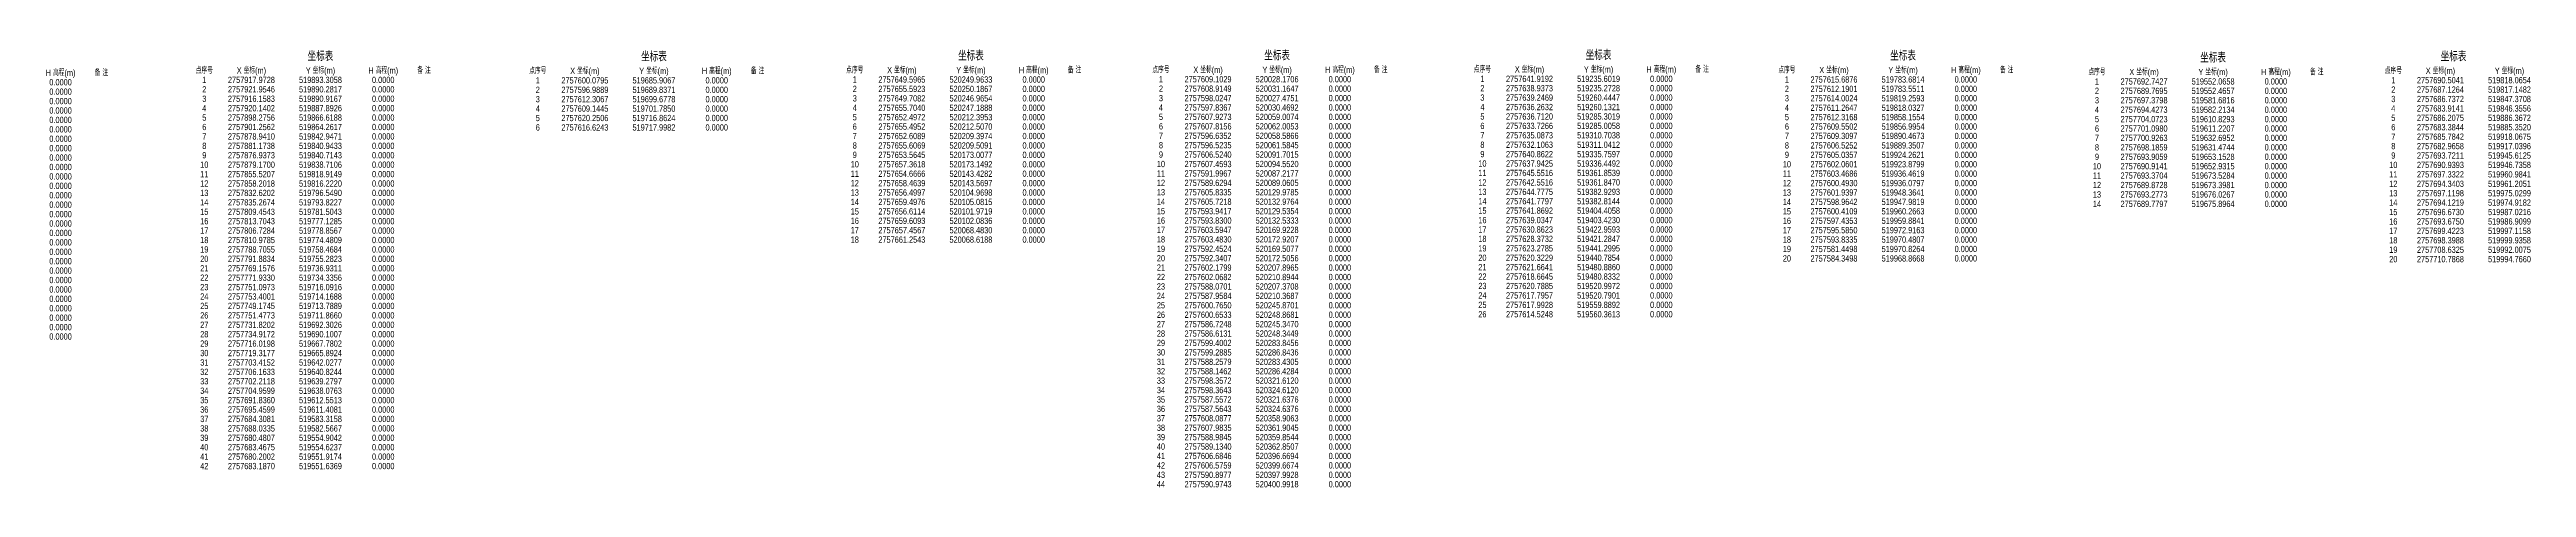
# Model space of a CAD drawing. Extents: x 0 to 558779, y 0 to 2762081.
# Drawn here: x 523136 to 524122, y 2757051 to 2757226 of the extents above; entities that cross this region are included whole.
import ezdxf
from ezdxf.enums import TextEntityAlignment as Align

# ---------------------------------------------------------------- set-up
doc = ezdxf.new("R2010")
doc.units = 0
doc.header["$LTSCALE"] = 20
doc.layers.add('坐标标注', color=6, linetype='Continuous', plot=False)
doc.styles.get("Standard").update_dxf_attribs({"font": 'fsdb_e.shx', "width": 0.7, "bigfont": 'hzdx.shx'})

msp = doc.modelspace()

# ---------------------------------------------------------------- texts
at = {"layer": '坐标标注', "color": 6, "width": 0.7}
for p in [(523243.844, 2757222.797), (523376.642, 2757222.623), (523502.864, 2757222.95), (523624.786, 2757223.06), (523752.791, 2757223.241), (523874.048, 2757222.976), (523997.514, 2757222.194), (524093.262, 2757222.69)]:
    msp.add_text('坐标表', height=3.75, dxfattribs=at).set_placement(p, align=Align.MIDDLE_CENTER)
at = {"layer": '坐标标注', "color": 1, "width": 0.7}
for s, p in [('H 高程(m)', (523140.355, 2757216.243)), ('备 注', (523156.605, 2757216.243)), ('点序号', (523197.594, 2757217.172)), ('X 坐标(m)', (523216.344, 2757217.172)), ('Y 坐标(m)', (523243.844, 2757217.172)), ('H 高程(m)', (523268.844, 2757217.172)), ('备 注', (523285.094, 2757217.172)), ('点序号', (523330.392, 2757216.998)), ('X 坐标(m)', (523349.142, 2757216.998)), ('Y 坐标(m)', (523376.642, 2757216.998)), ('H 高程(m)', (523401.642, 2757216.998)), ('备 注', (523417.892, 2757216.998)), ('点序号', (523456.614, 2757217.325)), ('X 坐标(m)', (523475.364, 2757217.325)), ('Y 坐标(m)', (523502.864, 2757217.325)), ('H 高程(m)', (523527.864, 2757217.325)), ('备 注', (523544.114, 2757217.325)), ('点序号', (523578.536, 2757217.435)), ('X 坐标(m)', (523597.286, 2757217.435)), ('Y 坐标(m)', (523624.786, 2757217.435)), ('H 高程(m)', (523649.786, 2757217.435)), ('备 注', (523666.036, 2757217.435)), ('点序号', (523706.541, 2757217.616)), ('X 坐标(m)', (523725.291, 2757217.616)), ('Y 坐标(m)', (523752.791, 2757217.616)), ('H 高程(m)', (523777.791, 2757217.616)), ('备 注', (523794.041, 2757217.616)), ('点序号', (523827.798, 2757217.351)), ('X 坐标(m)', (523846.548, 2757217.351)), ('Y 坐标(m)', (523874.048, 2757217.351)), ('H 高程(m)', (523899.048, 2757217.351)), ('备 注', (523915.298, 2757217.351)), ('点序号', (523951.264, 2757216.569)), ('X 坐标(m)', (523970.014, 2757216.569)), ('Y 坐标(m)', (523997.514, 2757216.569)), ('H 高程(m)', (524022.514, 2757216.569)), ('备 注', (524038.764, 2757216.569)), ('点序号', (524069.278, 2757217.065)), ('X 坐标(m)', (524088.028, 2757217.065)), ('Y 坐标(m)', (524115.528, 2757217.065))]:
    msp.add_text(s, height=2.5, dxfattribs=at).set_placement(p, align=Align.MIDDLE_CENTER)
at = {"layer": '坐标标注', "color": 2, "width": 0.7}
for s, p in [('0.0000', (523140.355, 2757212.493)), ('1', (523197.594, 2757213.422)), ('2757917.9728', (523216.344, 2757213.422)), ('519893.3058', (523243.844, 2757213.422)), ('0.0000', (523268.844, 2757213.422)), ('1', (523330.392, 2757213.248)), ('2757600.0795', (523349.142, 2757213.248)), ('519685.9067', (523376.642, 2757213.248)), ('0.0000', (523401.642, 2757213.248)), ('1', (523456.614, 2757213.575)), ('2757649.5965', (523475.364, 2757213.575)), ('520249.9633', (523502.864, 2757213.575)), ('0.0000', (523527.864, 2757213.575)), ('1', (523578.536, 2757213.685)), ('2757609.1029', (523597.286, 2757213.685)), ('520028.1706', (523624.786, 2757213.685)), ('0.0000', (523649.786, 2757213.685)), ('1', (523706.541, 2757213.866)), ('2757641.9192', (523725.291, 2757213.866)), ('519235.6019', (523752.791, 2757213.866)), ('0.0000', (523777.791, 2757213.866)), ('1', (523827.798, 2757213.601)), ('2757615.6876', (523846.548, 2757213.601)), ('519783.6814', (523874.048, 2757213.601)), ('0.0000', (523899.048, 2757213.601)), ('1', (523951.264, 2757212.819)), ('2757692.7427', (523970.014, 2757212.819)), ('519552.0658', (523997.514, 2757212.819)), ('0.0000', (524022.514, 2757212.819)), ('1', (524069.278, 2757213.315)), ('2757690.5041', (524088.028, 2757213.315)), ('519818.0654', (524115.528, 2757213.315)), ('0.0000', (523140.355, 2757208.743)), ('0.0000', (523140.355, 2757204.993)), ('0.0000', (523140.355, 2757201.243)), ('4', (523197.594, 2757202.172)), ('3', (523197.594, 2757205.922)), ('2', (523197.594, 2757209.672)), ('2757921.9546', (523216.344, 2757209.672)), ('2757916.1583', (523216.344, 2757205.922)), ('2757920.1402', (523216.344, 2757202.172)), ('519890.2817', (523243.844, 2757209.672)), ('519890.9167', (523243.844, 2757205.922)), ('519887.8926', (523243.844, 2757202.172)), ('0.0000', (523268.844, 2757209.672)), ('0.0000', (523268.844, 2757205.922)), ('0.0000', (523268.844, 2757202.172)), ('4', (523330.392, 2757201.998)), ('3', (523330.392, 2757205.748)), ('2', (523330.392, 2757209.498)), ('2757596.9889', (523349.142, 2757209.498)), ('2757612.3067', (523349.142, 2757205.748)), ('2757609.1445', (523349.142, 2757201.998)), ('519689.8371', (523376.642, 2757209.498)), ('519699.6778', (523376.642, 2757205.748)), ('519701.7850', (523376.642, 2757201.998)), ('0.0000', (523401.642, 2757209.498)), ('0.0000', (523401.642, 2757205.748)), ('0.0000', (523401.642, 2757201.998)), ('4', (523456.614, 2757202.325)), ('3', (523456.614, 2757206.075)), ('2', (523456.614, 2757209.825)), ('2757655.5923', (523475.364, 2757209.825)), ('2757649.7082', (523475.364, 2757206.075)), ('2757655.7040', (523475.364, 2757202.325)), ('520250.1867', (523502.864, 2757209.825)), ('520246.9654', (523502.864, 2757206.075)), ('520247.1888', (523502.864, 2757202.325)), ('0.0000', (523527.864, 2757209.825)), ('0.0000', (523527.864, 2757206.075)), ('0.0000', (523527.864, 2757202.325)), ('4', (523578.536, 2757202.435)), ('3', (523578.536, 2757206.185)), ('2', (523578.536, 2757209.935)), ('2757608.9149', (523597.286, 2757209.935)), ('2757598.0247', (523597.286, 2757206.185)), ('2757597.8367', (523597.286, 2757202.435)), ('520031.1647', (523624.786, 2757209.935)), ('520027.4751', (523624.786, 2757206.185)), ('520030.4692', (523624.786, 2757202.435)), ('0.0000', (523649.786, 2757209.935)), ('0.0000', (523649.786, 2757206.185)), ('0.0000', (523649.786, 2757202.435)), ('4', (523706.541, 2757202.616)), ('3', (523706.541, 2757206.366)), ('2', (523706.541, 2757210.116)), ('2757638.9373', (523725.291, 2757210.116)), ('2757639.2469', (523725.291, 2757206.366)), ('2757636.2632', (523725.291, 2757202.616)), ('519235.2728', (523752.791, 2757210.116)), ('519260.4447', (523752.791, 2757206.366)), ('519260.1321', (523752.791, 2757202.616)), ('0.0000', (523777.791, 2757210.116)), ('0.0000', (523777.791, 2757206.366)), ('0.0000', (523777.791, 2757202.616)), ('4', (523827.798, 2757202.351)), ('3', (523827.798, 2757206.101)), ('2', (523827.798, 2757209.851)), ('2757612.1901', (523846.548, 2757209.851)), ('2757614.0024', (523846.548, 2757206.101)), ('2757611.2647', (523846.548, 2757202.351)), ('519783.5511', (523874.048, 2757209.851)), ('519819.2593', (523874.048, 2757206.101)), ('519818.0327', (523874.048, 2757202.351)), ('0.0000', (523899.048, 2757209.851)), ('0.0000', (523899.048, 2757206.101)), ('0.0000', (523899.048, 2757202.351)), ('4', (523951.264, 2757201.569)), ('3', (523951.264, 2757205.319)), ('2', (523951.264, 2757209.069)), ('2757689.7695', (523970.014, 2757209.069)), ('2757697.3798', (523970.014, 2757205.319)), ('2757694.4273', (523970.014, 2757201.569)), ('519552.4657', (523997.514, 2757209.069)), ('519581.6816', (523997.514, 2757205.319)), ('519582.2134', (523997.514, 2757201.569)), ('0.0000', (524022.514, 2757209.069)), ('0.0000', (524022.514, 2757205.319)), ('0.0000', (524022.514, 2757201.569)), ('4', (524069.278, 2757202.065)), ('3', (524069.278, 2757205.815)), ('2', (524069.278, 2757209.565)), ('2757687.1264', (524088.028, 2757209.565)), ('2757686.7372', (524088.028, 2757205.815)), ('2757683.9141', (524088.028, 2757202.065)), ('519817.1482', (524115.528, 2757209.565)), ('519847.3708', (524115.528, 2757205.815)), ('519846.3556', (524115.528, 2757202.065)), ('0.0000', (523140.355, 2757197.493)), ('0.0000', (523140.355, 2757193.743)), ('5', (523197.594, 2757198.422)), ('6', (523197.594, 2757194.672)), ('7', (523197.594, 2757190.922)), ('2757898.2756', (523216.344, 2757198.422)), ('2757901.2562', (523216.344, 2757194.672)), ('2757878.9410', (523216.344, 2757190.922)), ('519866.6188', (523243.844, 2757198.422)), ('519864.2617', (523243.844, 2757194.672)), ('519842.9471', (523243.844, 2757190.922)), ('0.0000', (523268.844, 2757198.422)), ('0.0000', (523268.844, 2757194.672)), ('0.0000', (523268.844, 2757190.922)), ('5', (523330.392, 2757198.248)), ('6', (523330.392, 2757194.498)), ('2757620.2506', (523349.142, 2757198.248)), ('2757616.6243', (523349.142, 2757194.498)), ('519716.8624', (523376.642, 2757198.248)), ('519717.9982', (523376.642, 2757194.498)), ('0.0000', (523401.642, 2757198.248)), ('0.0000', (523401.642, 2757194.498)), ('5', (523456.614, 2757198.575)), ('6', (523456.614, 2757194.825)), ('7', (523456.614, 2757191.075)), ('2757652.4972', (523475.364, 2757198.575)), ('2757655.4952', (523475.364, 2757194.825)), ('2757652.6089', (523475.364, 2757191.075)), ('520212.3953', (523502.864, 2757198.575)), ('520212.5070', (523502.864, 2757194.825)), ('520209.3974', (523502.864, 2757191.075)), ('0.0000', (523527.864, 2757198.575)), ('0.0000', (523527.864, 2757194.825)), ('0.0000', (523527.864, 2757191.075)), ('5', (523578.536, 2757198.685)), ('6', (523578.536, 2757194.935)), ('7', (523578.536, 2757191.185)), ('2757607.9273', (523597.286, 2757198.685)), ('2757607.8156', (523597.286, 2757194.935)), ('2757596.6352', (523597.286, 2757191.185)), ('520059.0074', (523624.786, 2757198.685)), ('520062.0053', (523624.786, 2757194.935)), ('520058.5866', (523624.786, 2757191.185)), ('0.0000', (523649.786, 2757198.685)), ('0.0000', (523649.786, 2757194.935)), ('0.0000', (523649.786, 2757191.185)), ('5', (523706.541, 2757198.866)), ('6', (523706.541, 2757195.116)), ('7', (523706.541, 2757191.366)), ('2757636.7120', (523725.291, 2757198.866)), ('2757633.7266', (523725.291, 2757195.116)), ('2757635.0873', (523725.291, 2757191.366)), ('519285.3019', (523752.791, 2757198.866)), ('519285.0058', (523752.791, 2757195.116)), ('519310.7038', (523752.791, 2757191.366)), ('0.0000', (523777.791, 2757198.866)), ('0.0000', (523777.791, 2757195.116)), ('0.0000', (523777.791, 2757191.366)), ('5', (523827.798, 2757198.601)), ('6', (523827.798, 2757194.851)), ('7', (523827.798, 2757191.101)), ('2757612.3168', (523846.548, 2757198.601)), ('2757609.5502', (523846.548, 2757194.851)), ('2757609.3097', (523846.548, 2757191.101)), ('519858.1554', (523874.048, 2757198.601)), ('519856.9954', (523874.048, 2757194.851)), ('519890.4673', (523874.048, 2757191.101)), ('0.0000', (523899.048, 2757198.601)), ('0.0000', (523899.048, 2757194.851)), ('0.0000', (523899.048, 2757191.101)), ('5', (523951.264, 2757197.819)), ('6', (523951.264, 2757194.069)), ('2757704.0723', (523970.014, 2757197.819)), ('2757701.0980', (523970.014, 2757194.069)), ('519610.8293', (523997.514, 2757197.819)), ('519611.2207', (523997.514, 2757194.069)), ('0.0000', (524022.514, 2757197.819)), ('0.0000', (524022.514, 2757194.069)), ('5', (524069.278, 2757198.315)), ('6', (524069.278, 2757194.565)), ('7', (524069.278, 2757190.815)), ('2757686.2075', (524088.028, 2757198.315)), ('2757683.3844', (524088.028, 2757194.565)), ('2757685.7842', (524088.028, 2757190.815)), ('519886.3672', (524115.528, 2757198.315)), ('519885.3520', (524115.528, 2757194.565)), ('519918.0675', (524115.528, 2757190.815)), ('0.0000', (523140.355, 2757189.993)), ('0.0000', (523140.355, 2757186.243)), ('0.0000', (523140.355, 2757182.493)), ('8', (523197.594, 2757187.172)), ('9', (523197.594, 2757183.422)), ('2757881.1738', (523216.344, 2757187.172)), ('2757876.9373', (523216.344, 2757183.422)), ('519840.9433', (523243.844, 2757187.172)), ('519840.7143', (523243.844, 2757183.422)), ('0.0000', (523268.844, 2757187.172)), ('0.0000', (523268.844, 2757183.422)), ('8', (523456.614, 2757187.325)), ('9', (523456.614, 2757183.575)), ('2757655.6069', (523475.364, 2757187.325)), ('2757653.5645', (523475.364, 2757183.575)), ('520209.5091', (523502.864, 2757187.325)), ('520173.0077', (523502.864, 2757183.575)), ('0.0000', (523527.864, 2757187.325)), ('0.0000', (523527.864, 2757183.575)), ('8', (523578.536, 2757187.435)), ('9', (523578.536, 2757183.685)), ('2757596.5235', (523597.286, 2757187.435)), ('2757606.5240', (523597.286, 2757183.685)), ('520061.5845', (523624.786, 2757187.435)), ('520091.7015', (523624.786, 2757183.685)), ('0.0000', (523649.786, 2757187.435)), ('0.0000', (523649.786, 2757183.685)), ('8', (523706.541, 2757187.616)), ('9', (523706.541, 2757183.866)), ('2757632.1063', (523725.291, 2757187.616)), ('2757640.8622', (523725.291, 2757183.866)), ('519311.0412', (523752.791, 2757187.616)), ('519335.7597', (523752.791, 2757183.866)), ('0.0000', (523777.791, 2757187.616)), ('0.0000', (523777.791, 2757183.866)), ('8', (523827.798, 2757187.351)), ('9', (523827.798, 2757183.601)), ('2757606.5252', (523846.548, 2757187.351)), ('2757605.0357', (523846.548, 2757183.601)), ('519889.3507', (523874.048, 2757187.351)), ('519924.2621', (523874.048, 2757183.601)), ('0.0000', (523899.048, 2757187.351)), ('0.0000', (523899.048, 2757183.601)), ('8', (523951.264, 2757186.569)), ('9', (523951.264, 2757182.819)), ('7', (523951.264, 2757190.319)), ('2757700.9263', (523970.014, 2757190.319)), ('2757698.1859', (523970.014, 2757186.569)), ('2757693.9059', (523970.014, 2757182.819)), ('519632.6952', (523997.514, 2757190.319)), ('519631.4744', (523997.514, 2757186.569)), ('519653.1528', (523997.514, 2757182.819)), ('0.0000', (524022.514, 2757190.319)), ('0.0000', (524022.514, 2757186.569)), ('0.0000', (524022.514, 2757182.819)), ('8', (524069.278, 2757187.065)), ('9', (524069.278, 2757183.315)), ('2757682.9658', (524088.028, 2757187.065)), ('2757693.7211', (524088.028, 2757183.315)), ('519917.0396', (524115.528, 2757187.065)), ('519945.6125', (524115.528, 2757183.315)), ('0.0000', (523140.355, 2757178.743)), ('0.0000', (523140.355, 2757174.993)), ('0.0000', (523140.355, 2757171.243)), ('10', (523197.594, 2757179.672)), ('11', (523197.594, 2757175.922)), ('12', (523197.594, 2757172.172)), ('2757879.1700', (523216.344, 2757179.672)), ('2757855.5207', (523216.344, 2757175.922)), ('2757858.2018', (523216.344, 2757172.172)), ('519838.7106', (523243.844, 2757179.672)), ('519818.9149', (523243.844, 2757175.922)), ('519816.2220', (523243.844, 2757172.172)), ('0.0000', (523268.844, 2757179.672)), ('0.0000', (523268.844, 2757175.922)), ('0.0000', (523268.844, 2757172.172)), ('10', (523456.614, 2757179.825)), ('11', (523456.614, 2757176.075)), ('12', (523456.614, 2757172.325)), ('2757657.3618', (523475.364, 2757179.825)), ('2757654.6666', (523475.364, 2757176.075)), ('2757658.4639', (523475.364, 2757172.325)), ('520173.1492', (523502.864, 2757179.825)), ('520143.4282', (523502.864, 2757176.075)), ('520143.5697', (523502.864, 2757172.325)), ('0.0000', (523527.864, 2757179.825)), ('0.0000', (523527.864, 2757176.075)), ('0.0000', (523527.864, 2757172.325)), ('10', (523578.536, 2757179.935)), ('11', (523578.536, 2757176.185)), ('12', (523578.536, 2757172.435)), ('2757607.4593', (523597.286, 2757179.935)), ('2757591.9967', (523597.286, 2757176.185)), ('2757589.6294', (523597.286, 2757172.435)), ('520094.5520', (523624.786, 2757179.935)), ('520087.2177', (523624.786, 2757176.185)), ('520089.0605', (523624.786, 2757172.435)), ('0.0000', (523649.786, 2757179.935)), ('0.0000', (523649.786, 2757176.185)), ('0.0000', (523649.786, 2757172.435)), ('10', (523706.541, 2757180.116)), ('11', (523706.541, 2757176.366)), ('12', (523706.541, 2757172.616)), ('2757637.9425', (523725.291, 2757180.116)), ('2757645.5516', (523725.291, 2757176.366)), ('2757642.5516', (523725.291, 2757172.616)), ('519336.4492', (523752.791, 2757180.116)), ('519361.8539', (523752.791, 2757176.366)), ('519361.8470', (523752.791, 2757172.616)), ('0.0000', (523777.791, 2757180.116)), ('0.0000', (523777.791, 2757176.366)), ('0.0000', (523777.791, 2757172.616)), ('10', (523827.798, 2757179.851)), ('11', (523827.798, 2757176.101)), ('12', (523827.798, 2757172.351)), ('2757602.0601', (523846.548, 2757179.851)), ('2757603.4686', (523846.548, 2757176.101)), ('2757600.4930', (523846.548, 2757172.351)), ('519923.8799', (523874.048, 2757179.851)), ('519936.4619', (523874.048, 2757176.101)), ('519936.0797', (523874.048, 2757172.351)), ('0.0000', (523899.048, 2757179.851)), ('0.0000', (523899.048, 2757176.101)), ('0.0000', (523899.048, 2757172.351)), ('10', (523951.264, 2757179.069)), ('11', (523951.264, 2757175.319)), ('12', (523951.264, 2757171.569)), ('2757690.9141', (523970.014, 2757179.069)), ('2757693.3704', (523970.014, 2757175.319)), ('2757689.8728', (523970.014, 2757171.569)), ('519652.9315', (523997.514, 2757179.069)), ('519673.5284', (523997.514, 2757175.319)), ('519673.3981', (523997.514, 2757171.569)), ('0.0000', (524022.514, 2757179.069)), ('0.0000', (524022.514, 2757175.319)), ('0.0000', (524022.514, 2757171.569)), ('10', (524069.278, 2757179.565)), ('11', (524069.278, 2757175.815)), ('12', (524069.278, 2757172.065)), ('2757690.9393', (524088.028, 2757179.565)), ('2757697.3322', (524088.028, 2757175.815)), ('2757694.3403', (524088.028, 2757172.065)), ('519946.7358', (524115.528, 2757179.565)), ('519960.9841', (524115.528, 2757175.815)), ('519961.2051', (524115.528, 2757172.065)), ('0.0000', (523140.355, 2757167.493)), ('0.0000', (523140.355, 2757163.743)), ('13', (523197.594, 2757168.422)), ('14', (523197.594, 2757164.672)), ('15', (523197.594, 2757160.922)), ('2757832.6202', (523216.344, 2757168.422)), ('2757835.2674', (523216.344, 2757164.672)), ('2757809.4543', (523216.344, 2757160.922)), ('519796.5490', (523243.844, 2757168.422)), ('519793.8227', (523243.844, 2757164.672)), ('519781.5043', (523243.844, 2757160.922)), ('0.0000', (523268.844, 2757168.422)), ('0.0000', (523268.844, 2757164.672)), ('0.0000', (523268.844, 2757160.922)), ('13', (523456.614, 2757168.575)), ('14', (523456.614, 2757164.825)), ('15', (523456.614, 2757161.075)), ('2757656.4997', (523475.364, 2757168.575)), ('2757659.4976', (523475.364, 2757164.825)), ('2757656.6114', (523475.364, 2757161.075)), ('520104.9698', (523502.864, 2757168.575)), ('520105.0815', (523502.864, 2757164.825)), ('520101.9719', (523502.864, 2757161.075)), ('0.0000', (523527.864, 2757168.575)), ('0.0000', (523527.864, 2757164.825)), ('0.0000', (523527.864, 2757161.075)), ('13', (523578.536, 2757168.685)), ('14', (523578.536, 2757164.935)), ('15', (523578.536, 2757161.185)), ('2757605.8335', (523597.286, 2757168.685)), ('2757605.7218', (523597.286, 2757164.935)), ('2757593.9417', (523597.286, 2757161.185)), ('520129.9785', (523624.786, 2757168.685)), ('520132.9764', (523624.786, 2757164.935)), ('520129.5354', (523624.786, 2757161.185)), ('0.0000', (523649.786, 2757168.685)), ('0.0000', (523649.786, 2757164.935)), ('0.0000', (523649.786, 2757161.185)), ('13', (523706.541, 2757168.866)), ('14', (523706.541, 2757165.116)), ('15', (523706.541, 2757161.366)), ('2757644.7775', (523725.291, 2757168.866)), ('2757641.7797', (523725.291, 2757165.116)), ('2757641.8692', (523725.291, 2757161.366)), ('519382.9293', (523752.791, 2757168.866)), ('519382.8144', (523752.791, 2757165.116)), ('519404.4058', (523752.791, 2757161.366)), ('0.0000', (523777.791, 2757168.866)), ('0.0000', (523777.791, 2757165.116)), ('0.0000', (523777.791, 2757161.366)), ('13', (523827.798, 2757168.601)), ('14', (523827.798, 2757164.851)), ('15', (523827.798, 2757161.101)), ('2757601.9397', (523846.548, 2757168.601)), ('2757598.9642', (523846.548, 2757164.851)), ('2757600.4109', (523846.548, 2757161.101)), ('519948.3641', (523874.048, 2757168.601)), ('519947.9819', (523874.048, 2757164.851)), ('519960.2663', (523874.048, 2757161.101)), ('0.0000', (523899.048, 2757168.601)), ('0.0000', (523899.048, 2757164.851)), ('0.0000', (523899.048, 2757161.101)), ('13', (523951.264, 2757167.819)), ('14', (523951.264, 2757164.069)), ('2757693.2773', (523970.014, 2757167.819)), ('2757689.7797', (523970.014, 2757164.069)), ('519676.0267', (523997.514, 2757167.819)), ('519675.8964', (523997.514, 2757164.069)), ('0.0000', (524022.514, 2757167.819)), ('0.0000', (524022.514, 2757164.069)), ('13', (524069.278, 2757168.315)), ('14', (524069.278, 2757164.565)), ('2757697.1198', (524088.028, 2757168.315)), ('2757694.1219', (524088.028, 2757164.565)), ('519975.0299', (524115.528, 2757168.315)), ('519974.9182', (524115.528, 2757164.565)), ('0.0000', (523140.355, 2757159.993)), ('0.0000', (523140.355, 2757156.243)), ('0.0000', (523140.355, 2757152.493)), ('16', (523197.594, 2757157.172)), ('17', (523197.594, 2757153.422)), ('2757813.7043', (523216.344, 2757157.172)), ('2757806.7284', (523216.344, 2757153.422)), ('519777.1285', (523243.844, 2757157.172)), ('519778.8567', (523243.844, 2757153.422)), ('0.0000', (523268.844, 2757157.172)), ('0.0000', (523268.844, 2757153.422)), ('16', (523456.614, 2757157.325)), ('17', (523456.614, 2757153.575)), ('2757659.6093', (523475.364, 2757157.325)), ('2757657.4567', (523475.364, 2757153.575)), ('520102.0836', (523502.864, 2757157.325)), ('520068.4830', (523502.864, 2757153.575)), ('0.0000', (523527.864, 2757157.325)), ('0.0000', (523527.864, 2757153.575)), ('16', (523578.536, 2757157.435)), ('17', (523578.536, 2757153.685)), ('2757593.8300', (523597.286, 2757157.435)), ('2757603.5947', (523597.286, 2757153.685)), ('520132.5333', (523624.786, 2757157.435)), ('520169.9228', (523624.786, 2757153.685)), ('0.0000', (523649.786, 2757157.435)), ('0.0000', (523649.786, 2757153.685)), ('16', (523706.541, 2757157.616)), ('17', (523706.541, 2757153.866)), ('2757639.0347', (523725.291, 2757157.616)), ('2757630.8623', (523725.291, 2757153.866)), ('519403.4230', (523752.791, 2757157.616)), ('519422.9593', (523752.791, 2757153.866)), ('0.0000', (523777.791, 2757157.616)), ('0.0000', (523777.791, 2757153.866)), ('16', (523827.798, 2757157.351)), ('17', (523827.798, 2757153.601)), ('2757597.4353', (523846.548, 2757157.351)), ('2757595.5850', (523846.548, 2757153.601)), ('519959.8841', (523874.048, 2757157.351)), ('519972.9163', (523874.048, 2757153.601)), ('0.0000', (523899.048, 2757157.351)), ('0.0000', (523899.048, 2757153.601)), ('15', (524069.278, 2757160.815)), ('16', (524069.278, 2757157.065)), ('17', (524069.278, 2757153.315)), ('2757696.6730', (524088.028, 2757160.815)), ('2757693.6750', (524088.028, 2757157.065)), ('2757699.4223', (524088.028, 2757153.315)), ('519987.0216', (524115.528, 2757160.815)), ('519986.9099', (524115.528, 2757157.065)), ('519997.1158', (524115.528, 2757153.315)), ('0.0000', (523140.355, 2757148.743)), ('0.0000', (523140.355, 2757144.993)), ('0.0000', (523140.355, 2757141.243)), ('20', (523197.594, 2757142.172)), ('18', (523197.594, 2757149.672)), ('19', (523197.594, 2757145.922)), ('2757810.9785', (523216.344, 2757149.672)), ('2757788.7055', (523216.344, 2757145.922)), ('2757791.8834', (523216.344, 2757142.172)), ('519774.4809', (523243.844, 2757149.672)), ('519758.4684', (523243.844, 2757145.922)), ('519755.2823', (523243.844, 2757142.172)), ('0.0000', (523268.844, 2757149.672)), ('0.0000', (523268.844, 2757145.922)), ('0.0000', (523268.844, 2757142.172)), ('18', (523456.614, 2757149.825)), ('2757661.2543', (523475.364, 2757149.825)), ('520068.6188', (523502.864, 2757149.825)), ('0.0000', (523527.864, 2757149.825)), ('20', (523578.536, 2757142.435)), ('18', (523578.536, 2757149.935)), ('19', (523578.536, 2757146.185)), ('2757603.4830', (523597.286, 2757149.935)), ('2757592.4524', (523597.286, 2757146.185)), ('2757592.3407', (523597.286, 2757142.435)), ('520172.9207', (523624.786, 2757149.935)), ('520169.5077', (523624.786, 2757146.185)), ('520172.5056', (523624.786, 2757142.435)), ('0.0000', (523649.786, 2757149.935)), ('0.0000', (523649.786, 2757146.185)), ('0.0000', (523649.786, 2757142.435)), ('20', (523706.541, 2757142.616)), ('18', (523706.541, 2757150.116)), ('19', (523706.541, 2757146.366)), ('2757628.3732', (523725.291, 2757150.116)), ('2757623.2785', (523725.291, 2757146.366)), ('2757620.3229', (523725.291, 2757142.616)), ('519421.2847', (523752.791, 2757150.116)), ('519441.2995', (523752.791, 2757146.366)), ('519440.7854', (523752.791, 2757142.616)), ('0.0000', (523777.791, 2757150.116)), ('0.0000', (523777.791, 2757146.366)), ('0.0000', (523777.791, 2757142.616)), ('20', (523827.798, 2757142.351)), ('18', (523827.798, 2757149.851)), ('19', (523827.798, 2757146.101)), ('2757593.8335', (523846.548, 2757149.851)), ('2757581.4498', (523846.548, 2757146.101)), ('2757584.3498', (523846.548, 2757142.351)), ('519970.4807', (523874.048, 2757149.851)), ('519970.8264', (523874.048, 2757146.101)), ('519968.8668', (523874.048, 2757142.351)), ('0.0000', (523899.048, 2757149.851)), ('0.0000', (523899.048, 2757146.101)), ('0.0000', (523899.048, 2757142.351)), ('20', (524069.278, 2757142.065)), ('18', (524069.278, 2757149.565)), ('19', (524069.278, 2757145.815)), ('2757698.3988', (524088.028, 2757149.565)), ('2757708.6325', (524088.028, 2757145.815)), ('2757710.7868', (524088.028, 2757142.065)), ('519999.9358', (524115.528, 2757149.565)), ('519992.0075', (524115.528, 2757145.815)), ('519994.7660', (524115.528, 2757142.065)), ('0.0000', (523140.355, 2757137.493)), ('0.0000', (523140.355, 2757133.743)), ('21', (523197.594, 2757138.422)), ('22', (523197.594, 2757134.672)), ('2757769.1576', (523216.344, 2757138.422)), ('2757771.9330', (523216.344, 2757134.672)), ('519736.9311', (523243.844, 2757138.422)), ('519734.3356', (523243.844, 2757134.672)), ('0.0000', (523268.844, 2757138.422)), ('0.0000', (523268.844, 2757134.672)), ('21', (523578.536, 2757138.685)), ('22', (523578.536, 2757134.935)), ('2757602.1799', (523597.286, 2757138.685)), ('2757602.0682', (523597.286, 2757134.935)), ('520207.8965', (523624.786, 2757138.685)), ('520210.8944', (523624.786, 2757134.935)), ('0.0000', (523649.786, 2757138.685)), ('0.0000', (523649.786, 2757134.935)), ('21', (523706.541, 2757138.866)), ('22', (523706.541, 2757135.116)), ('23', (523706.541, 2757131.366)), ('2757621.6641', (523725.291, 2757138.866)), ('2757618.6645', (523725.291, 2757135.116)), ('2757620.7885', (523725.291, 2757131.366)), ('519480.8860', (523752.791, 2757138.866)), ('519480.8332', (523752.791, 2757135.116)), ('519520.9972', (523752.791, 2757131.366)), ('0.0000', (523777.791, 2757138.866)), ('0.0000', (523777.791, 2757135.116)), ('0.0000', (523777.791, 2757131.366)), ('0.0000', (523140.355, 2757129.993)), ('0.0000', (523140.355, 2757126.243)), ('0.0000', (523140.355, 2757122.493)), ('23', (523197.594, 2757130.922)), ('24', (523197.594, 2757127.172)), ('25', (523197.594, 2757123.422)), ('2757751.0973', (523216.344, 2757130.922)), ('2757753.4001', (523216.344, 2757127.172)), ('2757749.1745', (523216.344, 2757123.422)), ('519716.0916', (523243.844, 2757130.922)), ('519714.1688', (523243.844, 2757127.172)), ('519713.7889', (523243.844, 2757123.422)), ('0.0000', (523268.844, 2757130.922)), ('0.0000', (523268.844, 2757127.172)), ('0.0000', (523268.844, 2757123.422)), ('23', (523578.536, 2757131.185)), ('24', (523578.536, 2757127.435)), ('25', (523578.536, 2757123.685)), ('2757588.0701', (523597.286, 2757131.185)), ('2757587.9584', (523597.286, 2757127.435)), ('2757600.7650', (523597.286, 2757123.685)), ('520207.3708', (523624.786, 2757131.185)), ('520210.3687', (523624.786, 2757127.435)), ('520245.8701', (523624.786, 2757123.685)), ('0.0000', (523649.786, 2757131.185)), ('0.0000', (523649.786, 2757127.435)), ('0.0000', (523649.786, 2757123.685)), ('24', (523706.541, 2757127.616)), ('25', (523706.541, 2757123.866)), ('2757617.7957', (523725.291, 2757127.616)), ('2757617.9928', (523725.291, 2757123.866)), ('519520.7901', (523752.791, 2757127.616)), ('519559.8892', (523752.791, 2757123.866)), ('0.0000', (523777.791, 2757127.616)), ('0.0000', (523777.791, 2757123.866)), ('0.0000', (523140.355, 2757118.743)), ('0.0000', (523140.355, 2757114.993)), ('26', (523197.594, 2757119.672)), ('27', (523197.594, 2757115.922)), ('28', (523197.594, 2757112.172)), ('2757751.4773', (523216.344, 2757119.672)), ('2757731.8202', (523216.344, 2757115.922)), ('2757734.9172', (523216.344, 2757112.172)), ('519711.8660', (523243.844, 2757119.672)), ('519692.3026', (523243.844, 2757115.922)), ('519690.1007', (523243.844, 2757112.172)), ('0.0000', (523268.844, 2757119.672)), ('0.0000', (523268.844, 2757115.922)), ('0.0000', (523268.844, 2757112.172)), ('26', (523578.536, 2757119.935)), ('27', (523578.536, 2757116.185)), ('28', (523578.536, 2757112.435)), ('2757600.6533', (523597.286, 2757119.935)), ('2757586.7248', (523597.286, 2757116.185)), ('2757586.6131', (523597.286, 2757112.435)), ('520248.8681', (523624.786, 2757119.935)), ('520245.3470', (523624.786, 2757116.185)), ('520248.3449', (523624.786, 2757112.435)), ('0.0000', (523649.786, 2757119.935)), ('0.0000', (523649.786, 2757116.185)), ('0.0000', (523649.786, 2757112.435)), ('26', (523706.541, 2757120.116)), ('2757614.5248', (523725.291, 2757120.116)), ('519560.3613', (523752.791, 2757120.116)), ('0.0000', (523777.791, 2757120.116)), ('0.0000', (523140.355, 2757111.243)), ('30', (523197.594, 2757104.672)), ('29', (523197.594, 2757108.422)), ('2757716.0198', (523216.344, 2757108.422)), ('2757719.3177', (523216.344, 2757104.672)), ('519667.7802', (523243.844, 2757108.422)), ('519665.8924', (523243.844, 2757104.672)), ('0.0000', (523268.844, 2757108.422)), ('0.0000', (523268.844, 2757104.672)), ('30', (523578.536, 2757104.935)), ('29', (523578.536, 2757108.685)), ('2757599.4002', (523597.286, 2757108.685)), ('2757599.2885', (523597.286, 2757104.935)), ('520283.8456', (523624.786, 2757108.685)), ('520286.8436', (523624.786, 2757104.935)), ('0.0000', (523649.786, 2757108.685)), ('0.0000', (523649.786, 2757104.935)), ('31', (523197.594, 2757100.922)), ('32', (523197.594, 2757097.172)), ('33', (523197.594, 2757093.422)), ('2757703.4152', (523216.344, 2757100.922)), ('2757706.1633', (523216.344, 2757097.172)), ('2757702.2118', (523216.344, 2757093.422)), ('519642.0277', (523243.844, 2757100.922)), ('519640.8244', (523243.844, 2757097.172)), ('519639.2797', (523243.844, 2757093.422)), ('0.0000', (523268.844, 2757100.922)), ('0.0000', (523268.844, 2757097.172)), ('0.0000', (523268.844, 2757093.422)), ('31', (523578.536, 2757101.185)), ('32', (523578.536, 2757097.435)), ('33', (523578.536, 2757093.685)), ('2757588.2579', (523597.286, 2757101.185)), ('2757588.1462', (523597.286, 2757097.435)), ('2757598.3572', (523597.286, 2757093.685)), ('520283.4305', (523624.786, 2757101.185)), ('520286.4284', (523624.786, 2757097.435)), ('520321.6120', (523624.786, 2757093.685)), ('0.0000', (523649.786, 2757101.185)), ('0.0000', (523649.786, 2757097.435)), ('0.0000', (523649.786, 2757093.685)), ('34', (523197.594, 2757089.672)), ('35', (523197.594, 2757085.922)), ('36', (523197.594, 2757082.172)), ('2757704.9599', (523216.344, 2757089.672)), ('2757691.8360', (523216.344, 2757085.922)), ('2757695.4599', (523216.344, 2757082.172)), ('519638.0763', (523243.844, 2757089.672)), ('519612.5513', (523243.844, 2757085.922)), ('519611.4081', (523243.844, 2757082.172)), ('0.0000', (523268.844, 2757089.672)), ('0.0000', (523268.844, 2757085.922)), ('0.0000', (523268.844, 2757082.172)), ('34', (523578.536, 2757089.935)), ('35', (523578.536, 2757086.185)), ('36', (523578.536, 2757082.435)), ('2757598.3643', (523597.286, 2757089.935)), ('2757587.5572', (523597.286, 2757086.185)), ('2757587.5643', (523597.286, 2757082.435)), ('520324.6120', (523624.786, 2757089.935)), ('520321.6376', (523624.786, 2757086.185)), ('520324.6376', (523624.786, 2757082.435)), ('0.0000', (523649.786, 2757089.935)), ('0.0000', (523649.786, 2757086.185)), ('0.0000', (523649.786, 2757082.435)), ('37', (523197.594, 2757078.422)), ('38', (523197.594, 2757074.672)), ('2757684.3081', (523216.344, 2757078.422)), ('2757688.0335', (523216.344, 2757074.672)), ('519583.3158', (523243.844, 2757078.422)), ('519582.5667', (523243.844, 2757074.672)), ('0.0000', (523268.844, 2757078.422)), ('0.0000', (523268.844, 2757074.672)), ('37', (523578.536, 2757078.685)), ('38', (523578.536, 2757074.935)), ('2757608.0877', (523597.286, 2757078.685)), ('2757607.9835', (523597.286, 2757074.935)), ('520358.9063', (523624.786, 2757078.685)), ('520361.9045', (523624.786, 2757074.935)), ('0.0000', (523649.786, 2757078.685)), ('0.0000', (523649.786, 2757074.935)), ('40', (523197.594, 2757067.172)), ('41', (523197.594, 2757063.422)), ('39', (523197.594, 2757070.922)), ('2757680.4807', (523216.344, 2757070.922)), ('2757683.4675', (523216.344, 2757067.172)), ('2757680.2002', (523216.344, 2757063.422)), ('519554.9042', (523243.844, 2757070.922)), ('519554.6237', (523243.844, 2757067.172)), ('519551.9174', (523243.844, 2757063.422)), ('0.0000', (523268.844, 2757070.922)), ('0.0000', (523268.844, 2757067.172)), ('0.0000', (523268.844, 2757063.422)), ('40', (523578.536, 2757067.435)), ('41', (523578.536, 2757063.685)), ('39', (523578.536, 2757071.185)), ('2757588.9845', (523597.286, 2757071.185)), ('2757589.1340', (523597.286, 2757067.435)), ('2757606.6846', (523597.286, 2757063.685)), ('520359.8544', (523624.786, 2757071.185)), ('520362.8507', (523624.786, 2757067.435)), ('520396.6694', (523624.786, 2757063.685)), ('0.0000', (523649.786, 2757071.185)), ('0.0000', (523649.786, 2757067.435)), ('0.0000', (523649.786, 2757063.685)), ('42', (523197.594, 2757059.672)), ('2757683.1870', (523216.344, 2757059.672)), ('519551.6369', (523243.844, 2757059.672)), ('0.0000', (523268.844, 2757059.672)), ('42', (523578.536, 2757059.935)), ('43', (523578.536, 2757056.185)), ('44', (523578.536, 2757052.435)), ('2757606.5759', (523597.286, 2757059.935)), ('2757590.8977', (523597.286, 2757056.185)), ('2757590.9743', (523597.286, 2757052.435)), ('520399.6674', (523624.786, 2757059.935)), ('520397.9928', (523624.786, 2757056.185)), ('520400.9918', (523624.786, 2757052.435)), ('0.0000', (523649.786, 2757059.935)), ('0.0000', (523649.786, 2757056.185)), ('0.0000', (523649.786, 2757052.435))]:
    msp.add_text(s, height=2.5, dxfattribs=at).set_placement(p, align=Align.MIDDLE_CENTER)

doc.saveas('drawing.dxf')
